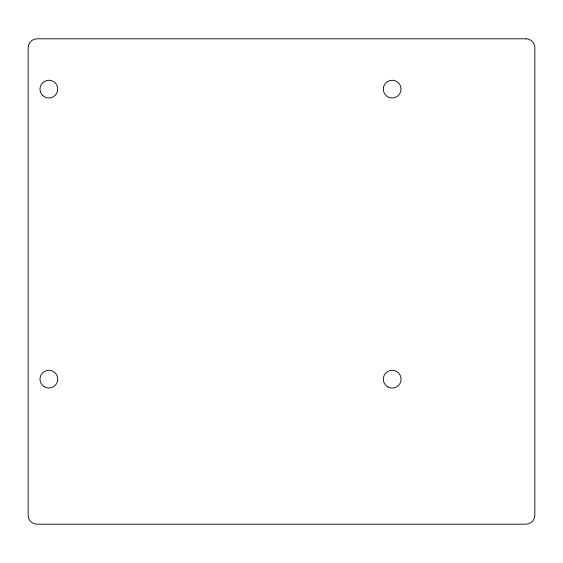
<?xml version="1.0" encoding="UTF-8"?>
<svg xmlns="http://www.w3.org/2000/svg" width="563" height="563" viewBox="0 0 563 563"><rect width="100%" height="100%" fill="white"/><g stroke="black" fill="none" stroke-linecap="round" stroke-linejoin="round"><path stroke-width="0.84" d="M383.431 87.694L383.361 90.01A8.881 8.881 0 0 0 390.764 97.885L393.087 97.955A8.881 8.881 0 0 0 401.074 89.003A8.881 8.881 0 0 0 392.847 80.263A8.881 8.881 0 0 0 383.431 87.694M525.969 38.805L37.031 38.805A8.881 8.881 0 0 0 28.15 47.686L28.15 515.314A8.881 8.881 0 0 0 37.031 524.195L525.969 524.195A8.881 8.881 0 0 0 534.85 515.314L534.85 47.686A8.881 8.881 0 0 0 525.969 38.805M387.745 386.872A8.895 8.895 0 0 0 401.088 379.173A8.895 8.895 0 0 0 387.745 371.467A8.895 8.895 0 0 0 387.745 386.872M42.591 95.4A8.881 8.881 0 0 0 57.447 91.417A8.881 8.881 0 0 0 46.567 80.544A8.881 8.881 0 0 0 42.591 95.4M44.428 386.858A8.881 8.881 0 0 0 57.75 379.173A8.881 8.881 0 0 0 44.428 371.481A8.881 8.881 0 0 0 44.428 386.858"/></g></svg>
